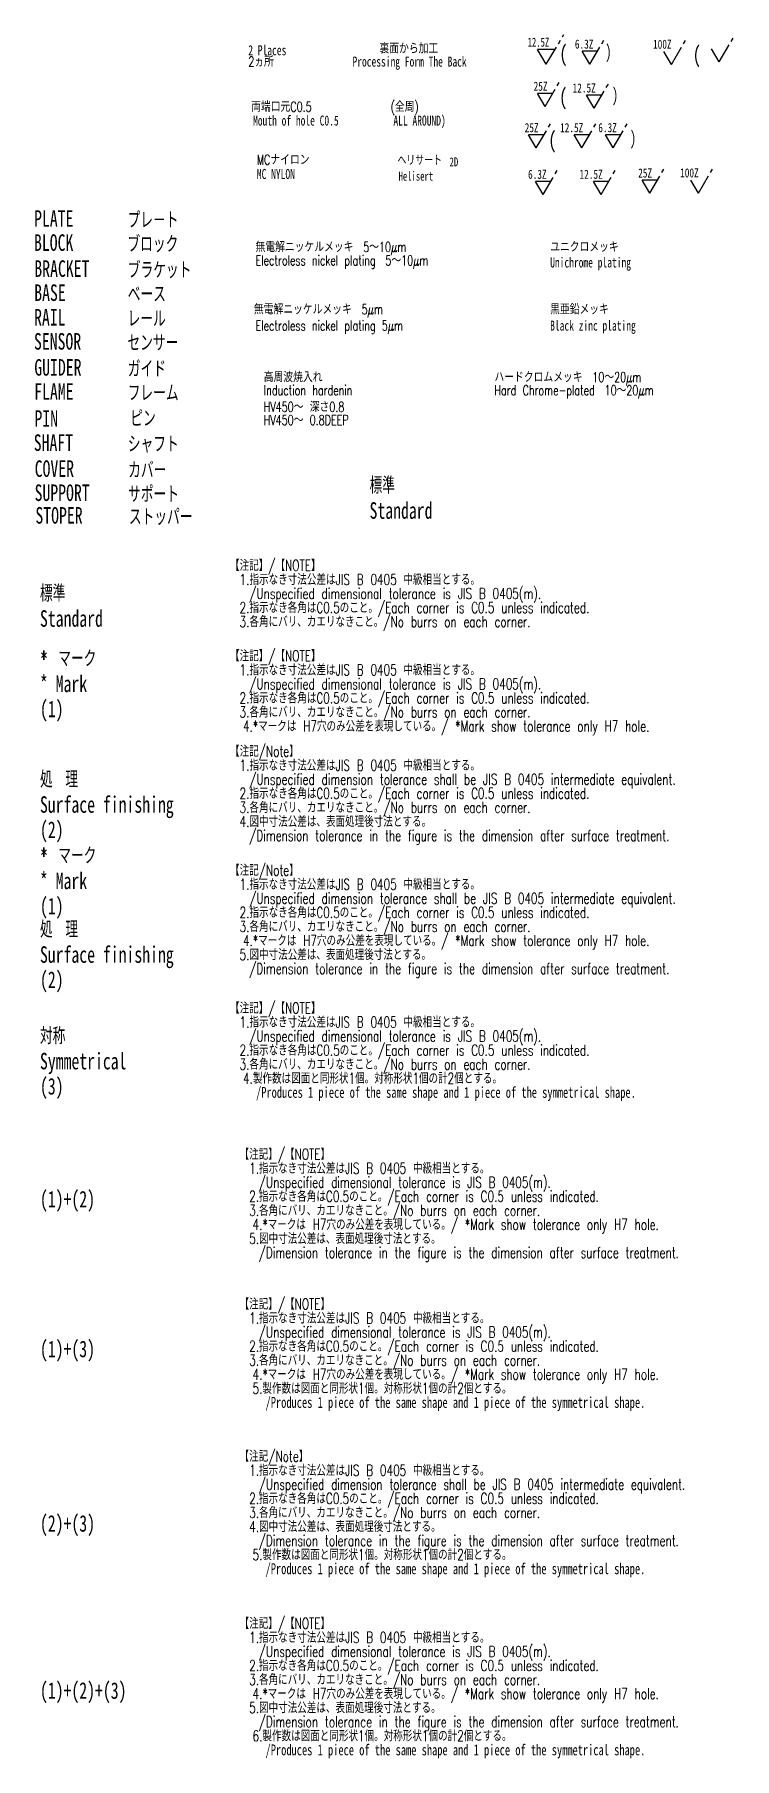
# Model space of a CAD drawing. Header units: millimetres. Extents: x 20 to 1214, y -28 to 533.
# Drawn here: x 621 to 845, y -19 to 533 of the extents above; entities that cross this region are included whole.
import ezdxf

# ---------------------------------------------------------------- set-up
doc = ezdxf.new("R2010")
doc.units = ezdxf.units.MM
doc.linetypes.add('CENTER', pattern=[10.16, 6.35, -1.27, 1.27, -1.27])
doc.layers.add('SLD-0', color=7, linetype='CENTER')
doc.styles.add('SLDTEXTSTYLE0', font='TXT', dxfattribs={"width": 0.7, "bigfont": 'bigfont'})
doc.styles.add('SLDTEXTSTYLE1', font='TXT', dxfattribs={"width": 0.7})
doc.styles.add('SLDTEXTSTYLE36', font='TXT', dxfattribs={"width": 0.75})

# ---------------------------------------------------------------- blocks, each defined once
blk = doc.blocks.new('SW_NOTE_0')
at = {"layer": 'SLD-0', "color": 0, "char_height": 3.2, "attachment_point": 1, "style": 'SLDTEXTSTYLE0'}
for s, insert in [('HV450～ 深さ0.8', (0, 4.13)), ('HV450～ 0.8DEEP', (0, -0.07))]:
    blk.add_mtext(s, dxfattribs=dict(at, insert=insert))
blk = doc.blocks.new('SW_NOTE_0_1')
at = {"layer": 'SLD-0', "color": 0, "char_height": 3.2, "attachment_point": 1, "style": 'SLDTEXTSTYLE0'}
for s, insert in [('高周波焼入れ', (0, 4.13)), ('Induction hardenin\u3000', (0, -0.07))]:
    blk.add_mtext(s, dxfattribs=dict(at, insert=insert))
blk = doc.blocks.new('SW_NOTE_0_2')
at = {"layer": 'SLD-0', "color": 0, "char_height": 3.5, "attachment_point": 1, "style": 'SLDTEXTSTYLE0'}
for s, insert in [('【注記/Note】', (0, 4.51)), ('\u30001.指示なき寸法公差はJIS B 0405 中級相当とする。', (0, 0.01)), ('\u3000\u3000/Unspecified dimension tolerance shall be JIS B 0405 intermediate equivalent.', (0, -4.49)), ('\u30002.指示なき各角はC0.5のこと。/Each corner is C0.5 unless indicated.', (0, -8.99)), ('\u30003.各角にバリ、カエリなきこと。/No burrs on each corner.', (0, -13.49)), ('\u30004.図中寸法公差は、表面処理後寸法とする。', (0, -17.99)), ('\u3000\u3000/Dimension tolerance in the figure is the dimension after surface treatment.', (0, -22.49))]:
    blk.add_mtext(s, dxfattribs=dict(at, insert=insert))
blk = doc.blocks.new('SW_NOTE_0_3')
at = {"layer": 'SLD-0', "color": 0, "char_height": 3.5, "attachment_point": 1, "style": 'SLDTEXTSTYLE0'}
for s, insert in [('【注記】/【NOTE】', (0, 4.51)), ('\u30001.指示なき寸法公差はJIS B 0405 中級相当とする。', (0, 0.01)), ('\u3000\u3000/Unspecified dimensional tolerance is JIS B 0405(m).', (0, -4.49)), ('\u30002.指示なき各角はC0.5のこと。/Each corner is C0.5 unless indicated.', (0, -8.99)), ('\u30003.各角にバリ、カエリなきこと。/No burrs on each corner.', (0, -13.49))]:
    blk.add_mtext(s, dxfattribs=dict(at, insert=insert))
blk = doc.blocks.new('SW_NOTE_0_4')
at = {"layer": 'SLD-0', "color": 0, "char_height": 3.2, "attachment_point": 2}
for s, insert, style in [('Processing Form The Back', (11.63, -0.07), 'SLDTEXTSTYLE1'), ('裏面から加工', (11.4, 4.13), 'SLDTEXTSTYLE0')]:
    blk.add_mtext(s, dxfattribs=dict(at, insert=insert, style=style))
blk = doc.blocks.new('SW_NOTE_0_5')
at = {"layer": 'SLD-0', "color": 0, "char_height": 2.91, "attachment_point": 1}
for s, insert, style in [('ヘリサート', (0, 3.75), 'SLDTEXTSTYLE0'), ('2D', (16.69, 3.32), 'SLDTEXTSTYLE1')]:
    blk.add_mtext(s, dxfattribs=dict(at, insert=insert, style=style))
blk = doc.blocks.new('SW_NOTE_0_12')
at = {"layer": 'SLD-0', "color": 0, "char_height": 3.5, "attachment_point": 1, "style": 'SLDTEXTSTYLE0'}
for s, insert in [('【注記】/【NOTE】', (0, 4.51)), ('\u30001.指示なき寸法公差はJIS B 0405 中級相当とする。', (0, 0.01)), ('\u3000\u3000/Unspecified dimensional tolerance is JIS B 0405(m).', (0, -4.49)), ('\u30002.指示なき各角はC0.5のこと。/Each corner is C0.5 unless indicated.', (0, -8.99)), ('\u30003.各角にバリ、カエリなきこと。/No burrs on each corner.', (0, -13.49)), ('4.*マークは H7穴のみ公差を表現している。/ *Mark show tolerance only H7 hole.', (4.16, -17.99))]:
    blk.add_mtext(s, dxfattribs=dict(at, insert=insert))
blk = doc.blocks.new('SW_NOTE_0_15')
at = {"layer": 'SLD-0', "color": 0, "char_height": 3.5, "attachment_point": 1}
for s, insert, style in [('【注記】/【NOTE】', (0, 4.51), 'SLDTEXTSTYLE0'), ('\u30001.指示なき寸法公差はJIS B 0405 中級相当とする。', (0, 0.01), 'SLDTEXTSTYLE0'), ('\u3000\u3000/Unspecified dimensional tolerance is JIS B 0405(m).', (0, -4.49), 'SLDTEXTSTYLE0'), ('\u30002.指示なき各角はC0.5のこと。/Each corner is C0.5 unless indicated.', (0, -8.99), 'SLDTEXTSTYLE0'), ('\u30003.各角にバリ、カエリなきこと。/No burrs on each corner.', (0, -13.49), 'SLDTEXTSTYLE0'), ('4.製作数は図面と同形状1個。対称形状1個の計2個とする。', (4.16, -17.99), 'SLDTEXTSTYLE0'), ('/Produces 1 piece of the same shape and 1 piece of the symmetrical shape.', (8.31, -22.49), 'SLDTEXTSTYLE1')]:
    blk.add_mtext(s, dxfattribs=dict(at, insert=insert, style=style))
blk = doc.blocks.new('SW_NOTE_0_18')
at = {"layer": 'SLD-0', "color": 0, "char_height": 3.5, "attachment_point": 1, "style": 'SLDTEXTSTYLE0'}
for s, insert in [('【注記】/【NOTE】', (0, 4.51)), ('\u30001.指示なき寸法公差はJIS B 0405 中級相当とする。', (0, 0.01)), ('\u3000\u3000/Unspecified dimensional tolerance is JIS B 0405(m).', (0, -4.49)), ('\u30002.指示なき各角はC0.5のこと。/Each corner is C0.5 unless indicated.', (0, -8.99)), ('\u30003.各角にバリ、カエリなきこと。/No burrs on each corner.', (0, -13.49)), ('4.*マークは H7穴のみ公差を表現している。/ *Mark show tolerance only H7 hole.', (4.16, -17.99)), ('\u30005.図中寸法公差は、表面処理後寸法とする。', (0, -22.49)), ('\u3000\u3000/Dimension tolerance in the figure is the dimension after surface treatment.', (0, -26.99))]:
    blk.add_mtext(s, dxfattribs=dict(at, insert=insert))
blk = doc.blocks.new('SW_NOTE_0_21')
at = {"layer": 'SLD-0', "color": 0, "char_height": 3.5, "attachment_point": 1}
for s, insert, style in [('【注記】/【NOTE】', (0, 4.51), 'SLDTEXTSTYLE0'), ('\u30001.指示なき寸法公差はJIS B 0405 中級相当とする。', (0, 0.01), 'SLDTEXTSTYLE0'), ('\u3000\u3000/Unspecified dimensional tolerance is JIS B 0405(m).', (0, -4.49), 'SLDTEXTSTYLE0'), ('\u30002.指示なき各角はC0.5のこと。/Each corner is C0.5 unless indicated.', (0, -8.99), 'SLDTEXTSTYLE0'), ('\u30003.各角にバリ、カエリなきこと。/No burrs on each corner.', (0, -13.49), 'SLDTEXTSTYLE0'), ('4.*マークは H7穴のみ公差を表現している。/ *Mark show tolerance only H7 hole.', (4.16, -17.99), 'SLDTEXTSTYLE0'), ('5.製作数は図面と同形状1個。対称形状1個の計2個とする。', (4.16, -22.49), 'SLDTEXTSTYLE0'), ('/Produces 1 piece of the same shape and 1 piece of the symmetrical shape.', (8.31, -26.99), 'SLDTEXTSTYLE1')]:
    blk.add_mtext(s, dxfattribs=dict(at, insert=insert, style=style))
blk = doc.blocks.new('SW_NOTE_0_24')
at = {"layer": 'SLD-0', "color": 0, "char_height": 3.5, "attachment_point": 1}
for s, insert, style in [('【注記/Note】', (0, 4.51), 'SLDTEXTSTYLE0'), ('\u30001.指示なき寸法公差はJIS B 0405 中級相当とする。', (0, 0.01), 'SLDTEXTSTYLE0'), ('\u3000\u3000/Unspecified dimension tolerance shall be JIS B 0405 intermediate equivalent.', (0, -4.49), 'SLDTEXTSTYLE0'), ('\u30002.指示なき各角はC0.5のこと。/Each corner is C0.5 unless indicated.', (0, -8.99), 'SLDTEXTSTYLE0'), ('\u30003.各角にバリ、カエリなきこと。/No burrs on each corner.', (0, -13.49), 'SLDTEXTSTYLE0'), ('\u30004.図中寸法公差は、表面処理後寸法とする。', (0, -17.99), 'SLDTEXTSTYLE0'), ('\u3000\u3000/Dimension tolerance in the figure is the dimension after surface treatment.', (0, -22.49), 'SLDTEXTSTYLE0'), ('5.製作数は図面と同形状1個。対称形状1個の計2個とする。', (4.16, -26.99), 'SLDTEXTSTYLE0'), ('/Produces 1 piece of the same shape and 1 piece of the symmetrical shape.', (8.31, -31.49), 'SLDTEXTSTYLE1')]:
    blk.add_mtext(s, dxfattribs=dict(at, insert=insert, style=style))
blk = doc.blocks.new('SW_NOTE_0_27')
at = {"layer": 'SLD-0', "color": 0, "char_height": 3.5, "attachment_point": 1}
for s, insert, style in [('【注記】/【NOTE】', (0, 4.51), 'SLDTEXTSTYLE0'), ('\u30001.指示なき寸法公差はJIS B 0405 中級相当とする。', (0, 0.01), 'SLDTEXTSTYLE0'), ('\u3000\u3000/Unspecified dimensional tolerance is JIS B 0405(m).', (0, -4.49), 'SLDTEXTSTYLE0'), ('\u30002.指示なき各角はC0.5のこと。/Each corner is C0.5 unless indicated.', (0, -8.99), 'SLDTEXTSTYLE0'), ('\u30003.各角にバリ、カエリなきこと。/No burrs on each corner.', (0, -13.49), 'SLDTEXTSTYLE0'), ('4.*マークは H7穴のみ公差を表現している。/ *Mark show tolerance only H7 hole.', (4.16, -17.99), 'SLDTEXTSTYLE0'), ('\u30005.図中寸法公差は、表面処理後寸法とする。', (0, -22.49), 'SLDTEXTSTYLE0'), ('\u3000\u3000/Dimension tolerance in the figure is the dimension after surface treatment.', (0, -26.99), 'SLDTEXTSTYLE0'), ('6.製作数は図面と同形状1個。対称形状1個の計2個とする。', (4.16, -31.49), 'SLDTEXTSTYLE0'), ('/Produces 1 piece of the same shape and 1 piece of the symmetrical shape.', (8.31, -35.99), 'SLDTEXTSTYLE1')]:
    blk.add_mtext(s, dxfattribs=dict(at, insert=insert, style=style))
blk = doc.blocks.new('SW_NOTE_0_28')
at = {"layer": 'SLD-0', "color": 0, "attachment_point": 1}
for s, insert, char_height, style in [('対称', (0, 6.82), 5.292, 'SLDTEXTSTYLE0'), ('Symmetrical', (0, -1.23), 5.2917, 'SLDTEXTSTYLE1'), ('(3)', (0, -9.29), 5.292, 'SLDTEXTSTYLE1')]:
    blk.add_mtext(s, dxfattribs=dict(at, insert=insert, char_height=char_height, style=style))
blk = doc.blocks.new('SW_NOTE_0_29')
at = {"layer": 'SLD-0', "color": 0, "char_height": 5.292, "attachment_point": 1}
for s, insert, style in [('標準', (0, 6.82), 'SLDTEXTSTYLE0'), ('Standard', (0, -1.23), 'SLDTEXTSTYLE1')]:
    blk.add_mtext(s, dxfattribs=dict(at, insert=insert, style=style))
blk = doc.blocks.new('SW_NOTE_0_30')
at = {"layer": 'SLD-0', "color": 0, "attachment_point": 1}
for s, insert, char_height, style in [('処\u3000理', (0, 6.82), 5.292, 'SLDTEXTSTYLE0'), ('Surface finishing', (0, -1.23), 5.2917, 'SLDTEXTSTYLE1'), ('(2)', (0, -9.29), 5.292, 'SLDTEXTSTYLE1')]:
    blk.add_mtext(s, dxfattribs=dict(at, insert=insert, char_height=char_height, style=style))
blk = doc.blocks.new('SW_NOTE_0_31')
at = {"layer": 'SLD-0', "color": 0, "char_height": 5.292, "attachment_point": 1}
for s, insert, style in [('* マーク', (0, 6.82), 'SLDTEXTSTYLE0'), ('* Mark', (0, -1.23), 'SLDTEXTSTYLE1'), ('(1)', (0, -9.29), 'SLDTEXTSTYLE1')]:
    blk.add_mtext(s, dxfattribs=dict(at, insert=insert, style=style))
blk = doc.blocks.new('SW_NOTE_0_32')
at = {"layer": 'SLD-0', "color": 0, "char_height": 5.292, "attachment_point": 1}
for s, insert, style in [('標準', (0, 6.82), 'SLDTEXTSTYLE0'), ('Standard', (0, -1.23), 'SLDTEXTSTYLE1')]:
    blk.add_mtext(s, dxfattribs=dict(at, insert=insert, style=style))
blk = doc.blocks.new('SW_NOTE_0_35')
at = {"layer": 'SLD-0', "color": 0, "char_height": 3.5, "attachment_point": 1, "style": 'SLDTEXTSTYLE0'}
for s, insert in [('【注記/Note】', (0, 4.51)), ('\u30001.指示なき寸法公差はJIS B 0405 中級相当とする。', (0, 0.01)), ('\u3000\u3000/Unspecified dimension tolerance shall be JIS B 0405 intermediate equivalent.', (0, -4.49)), ('\u30002.指示なき各角はC0.5のこと。/Each corner is C0.5 unless indicated.', (0, -8.99)), ('\u30003.各角にバリ、カエリなきこと。/No burrs on each corner.', (0, -13.49)), ('4.*マークは H7穴のみ公差を表現している。/ *Mark show tolerance only H7 hole.', (4.16, -17.99)), ('\u30005.図中寸法公差は、表面処理後寸法とする。', (0, -22.49)), ('\u3000\u3000/Dimension tolerance in the figure is the dimension after surface treatment.', (0, -26.99))]:
    blk.add_mtext(s, dxfattribs=dict(at, insert=insert))
blk = doc.blocks.new('SW_NOTE_0_36')
at = {"layer": 'SLD-0', "color": 0, "attachment_point": 1}
for s, insert, char_height, style in [('処\u3000理', (0, 6.82), 5.292, 'SLDTEXTSTYLE0'), ('Surface finishing', (0, -1.23), 5.2917, 'SLDTEXTSTYLE1'), ('(2)', (0, -9.29), 5.292, 'SLDTEXTSTYLE1')]:
    blk.add_mtext(s, dxfattribs=dict(at, insert=insert, char_height=char_height, style=style))
blk = doc.blocks.new('SW_NOTE_0_37')
at = {"layer": 'SLD-0', "color": 0, "char_height": 5.292, "attachment_point": 1}
for s, insert, style in [('* マーク', (0, 6.82), 'SLDTEXTSTYLE0'), ('* Mark', (0, -1.23), 'SLDTEXTSTYLE1'), ('(1)', (0, -9.29), 'SLDTEXTSTYLE1')]:
    blk.add_mtext(s, dxfattribs=dict(at, insert=insert, style=style))
blk = doc.blocks.new('SW_SFSYMBOL_0')
at = {"layer": 'SLD-0', "color": 0}
for p, q in [((3.71, -4.16), (1.26, 0)), ((6.16, 0), (1.26, 0)), ((3.71, -4.16), (8.62, 4.16))]:
    blk.add_line(p, q, dxfattribs=at)
at = {"layer": 'SLD-0', "color": 0, "insert": (0, 3.75), "char_height": 2.91, "attachment_point": 1, "style": 'SLDTEXTSTYLE36'}
blk.add_mtext('25Z', dxfattribs=at)
blk = doc.blocks.new('SW_SFSYMBOL_1')
at = {"layer": 'SLD-0', "color": 0}
for p, q in [((4.78, -4.16), (2.33, 0)), ((7.23, 0), (2.33, 0)), ((4.78, -4.16), (9.68, 4.16))]:
    blk.add_line(p, q, dxfattribs=at)
at = {"layer": 'SLD-0', "color": 0, "insert": (0, 3.75), "char_height": 2.91, "attachment_point": 1, "style": 'SLDTEXTSTYLE36'}
blk.add_mtext('6.3Z', dxfattribs=at)
blk = doc.blocks.new('SW_SFSYMBOL_3')
at = {"layer": 'SLD-0', "color": 0}
for q in [(3.41, 0), (10.77, 4.16)]:
    blk.add_line((5.86, -4.16), q, dxfattribs=at)
at = {"layer": 'SLD-0', "color": 0, "insert": (0, 3.75), "char_height": 2.91, "attachment_point": 1, "style": 'SLDTEXTSTYLE36'}
blk.add_mtext('100Z', dxfattribs=at)
blk = doc.blocks.new('SW_SFSYMBOL_4')
at = {"layer": 'SLD-0', "color": 0}
for p, q in [((6.93, -4.16), (4.48, 0)), ((9.38, 0), (4.48, 0)), ((6.93, -4.16), (11.84, 4.16))]:
    blk.add_line(p, q, dxfattribs=at)
at = {"layer": 'SLD-0', "color": 0, "insert": (0, 3.75), "char_height": 2.91, "attachment_point": 1, "style": 'SLDTEXTSTYLE36'}
blk.add_mtext('12.5Z', dxfattribs=at)
blk = doc.blocks.new('SW_SFSYMBOL_5')
at = {"layer": 'SLD-0', "color": 0}
for p, q in [((5.99, -4.76), (3.18, 0)), ((8.8, 0), (3.18, 0)), ((5.99, -4.76), (11.61, 4.76))]:
    blk.add_line(p, q, dxfattribs=at)
at = {"layer": 'SLD-0', "color": 0, "insert": (0, 3.75), "char_height": 2.91, "attachment_point": 1, "style": 'SLDTEXTSTYLE1'}
blk.add_mtext('12.5Z', dxfattribs=at)
blk = doc.blocks.new('SW_SFSYMBOL_6')
at = {"layer": 'SLD-0', "color": 0}
for p, q in [((4.78, -4.16), (2.33, 0)), ((7.23, 0), (2.33, 0)), ((4.78, -4.16), (9.68, 4.16))]:
    blk.add_line(p, q, dxfattribs=at)
at = {"layer": 'SLD-0', "color": 0, "insert": (0, 3.75), "char_height": 2.91, "attachment_point": 1, "style": 'SLDTEXTSTYLE36'}
blk.add_mtext('6.3Z', dxfattribs=at)
blk = doc.blocks.new('SW_SFSYMBOL_7')
at = {"layer": 'SLD-0', "color": 0}
for p, q in [((3.71, -4.16), (1.26, 0)), ((6.16, 0), (1.26, 0)), ((3.71, -4.16), (8.62, 4.16))]:
    blk.add_line(p, q, dxfattribs=at)
at = {"layer": 'SLD-0', "color": 0, "insert": (0, 3.75), "char_height": 2.91, "attachment_point": 1, "style": 'SLDTEXTSTYLE36'}
blk.add_mtext('25Z', dxfattribs=at)
blk = doc.blocks.new('SW_SFSYMBOL_8')
at = {"layer": 'SLD-0', "color": 0}
for p, q in [((4.78, -4.16), (2.33, 0)), ((7.23, 0), (2.33, 0)), ((4.78, -4.16), (9.68, 4.16))]:
    blk.add_line(p, q, dxfattribs=at)
at = {"layer": 'SLD-0', "color": 0, "insert": (0, 3.75), "char_height": 2.91, "attachment_point": 1, "style": 'SLDTEXTSTYLE36'}
blk.add_mtext('6.3Z', dxfattribs=at)
blk = doc.blocks.new('SW_SFSYMBOL_9')
at = {"layer": 'SLD-0', "color": 0}
for p, q in [((6.93, -4.16), (4.48, 0)), ((9.38, 0), (4.48, 0)), ((6.93, -4.16), (11.84, 4.16))]:
    blk.add_line(p, q, dxfattribs=at)
at = {"layer": 'SLD-0', "color": 0, "insert": (0, 3.75), "char_height": 2.91, "attachment_point": 1, "style": 'SLDTEXTSTYLE36'}
blk.add_mtext('12.5Z', dxfattribs=at)
blk = doc.blocks.new('SW_SFSYMBOL_10')
at = {"layer": 'SLD-0', "color": 0}
for p, q in [((6.93, -4.16), (4.48, 0)), ((9.38, 0), (4.48, 0)), ((6.93, -4.16), (11.84, 4.16))]:
    blk.add_line(p, q, dxfattribs=at)
at = {"layer": 'SLD-0', "color": 0, "insert": (0, 3.75), "char_height": 2.91, "attachment_point": 1, "style": 'SLDTEXTSTYLE36'}
blk.add_mtext('12.5Z', dxfattribs=at)
blk = doc.blocks.new('SW_SFSYMBOL_11')
at = {"layer": 'SLD-0', "color": 0}
for p, q in [((3.71, -4.16), (1.26, 0)), ((6.16, 0), (1.26, 0)), ((3.71, -4.16), (8.62, 4.16))]:
    blk.add_line(p, q, dxfattribs=at)
at = {"layer": 'SLD-0', "color": 0, "insert": (0, 3.75), "char_height": 2.91, "attachment_point": 1, "style": 'SLDTEXTSTYLE36'}
blk.add_mtext('25Z', dxfattribs=at)
blk = doc.blocks.new('SW_SFSYMBOL_12')
at = {"layer": 'SLD-0', "color": 0}
for q in [(3.41, 0), (10.77, 4.16)]:
    blk.add_line((5.86, -4.16), q, dxfattribs=at)
at = {"layer": 'SLD-0', "color": 0, "insert": (0, 3.75), "char_height": 2.91, "attachment_point": 1, "style": 'SLDTEXTSTYLE36'}
blk.add_mtext('100Z', dxfattribs=at)
blk = doc.blocks.new('SW_SFSYMBOL_13')
at = {"layer": 'SLD-0', "color": 0}
for q in [(4.91, 8.32), (-2.45, 4.16)]:
    blk.add_line((0, 0), q, dxfattribs=at)

msp = doc.modelspace()

# ---------------------------------------------------------------- block references
at = {"layer": 'SLD-0'}
for name, p in [('SW_NOTE_0_4', (729.533, 525.667)), ('SW_SFSYMBOL_5', (778.97, 527.907)), ('SW_SFSYMBOL_6', (794.118, 527.301)), ('SW_SFSYMBOL_12', (819.151, 527.259)), ('SW_SFSYMBOL_13', (840.348, 523.872)), ('SW_SFSYMBOL_11', (780.899, 513.809)), ('SW_SFSYMBOL_10', (793.384, 513.245)), ('SW_SFSYMBOL_7', (778.038, 500.544)), ('SW_SFSYMBOL_9', (789.375, 500.544)), ('SW_SFSYMBOL_8', (801.616, 500.544)), ('SW_NOTE_0_5', (737.286, 490.016)), ('SW_SFSYMBOL_1', (779.121, 485.622)), ('SW_SFSYMBOL_4', (795.607, 485.627)), ('SW_SFSYMBOL_0', (814.39, 486.032)), ('SW_SFSYMBOL_3', (827.835, 486.076)), ('SW_NOTE_0_1', (694.452, 420.442)), ('SW_NOTE_0', (694.452, 410.909)), ('SW_NOTE_0_32', (728.341, 384.149)), ('SW_NOTE_0_3', (683.663, 359.925)), ('SW_NOTE_0_29', (622.766, 349.564)), ('SW_NOTE_0_31', (622.766, 328.675)), ('SW_NOTE_0_12', (683.663, 330.98)), ('SW_NOTE_0_2', (683.663, 300.442)), ('SW_NOTE_0_30', (622.766, 290.007)), ('SW_NOTE_0_37', (622.766, 265.579)), ('SW_NOTE_0_35', (683.663, 262.33)), ('SW_NOTE_0_36', (622.766, 241.972)), ('SW_NOTE_0_15', (683.663, 218.221)), ('SW_NOTE_0_28', (622.766, 207.861)), ('SW_NOTE_0_18', (686.718, 171.423)), ('SW_NOTE_0_21', (686.718, 123.456)), ('SW_NOTE_0_24', (686.718, 74.706)), ('SW_NOTE_0_27', (686.718, 21.209))]:
    msp.add_blockref(name, p, dxfattribs=at)

# ---------------------------------------------------------------- texts
at = {"layer": 'SLD-0', "attachment_point": 1}
for s, insert, char_height, style in [('2 Places', (689.496, 529.229), 3.2, 'SLDTEXTSTYLE1'), ('2ヵ所', (689.496, 525.592), 3.2, 'SLDTEXTSTYLE0'), ('(', (789.184, 529.21), 5.292, 'SLDTEXTSTYLE1'), ('）', (804.047, 529.21), 5.292, 'SLDTEXTSTYLE0'), ('(', (831.903, 528.896), 5.292, 'SLDTEXTSTYLE1'), ('(', (789.111, 515.377), 5.292, 'SLDTEXTSTYLE1'), ('）', (806.193, 515.377), 5.292, 'SLDTEXTSTYLE0'), ('両端口元C0.5', (690.427, 511.125), 3.2, 'SLDTEXTSTYLE0'), ('(全周)', (735.119, 511.125), 3.2, 'SLDTEXTSTYLE0'), ('Mouth of hole C0.5', (691.03, 506.716), 3.2, 'SLDTEXTSTYLE1'), ('ALL AROUND)', (735.988, 506.716), 3.2, 'SLDTEXTSTYLE1'), ('(', (785.646, 501.553), 5.292, 'SLDTEXTSTYLE1'), ('）', (811.93, 501.553), 5.292, 'SLDTEXTSTYLE0'), ('MCナイロン', (692.247, 494.161), 3.2, 'SLDTEXTSTYLE0'), ('MC NYLON', (692.247, 489.608), 3.2, 'SLDTEXTSTYLE1'), ('Helisert', (737.631, 488.784), 2.9104, 'SLDTEXTSTYLE1'), ('PLATE', (620.89, 476.401), 5.2917, 'SLDTEXTSTYLE1'), ('プレ－ト', (650.834, 475.898), 5.2917, 'SLDTEXTSTYLE0'), ('BLOCK', (620.855, 468.687), 5.2917, 'SLDTEXTSTYLE1'), ('ブロック', (650.799, 468.183), 5.2917, 'SLDTEXTSTYLE0'), ('無電解ニッケルメッキ\u30005～10μm', (691.822, 466.251), 3.2, 'SLDTEXTSTYLE0'), ('ユニクロメッキ', (786.19, 466.251), 3.2, 'SLDTEXTSTYLE0'), ('BRACKET', (620.967, 460.365), 5.2917, 'SLDTEXTSTYLE1'), ('ブラケット', (650.911, 459.861), 5.2917, 'SLDTEXTSTYLE0'), ('Electroless nickel plating\u30005～10μm', (691.822, 461.946), 3.2, 'SLDTEXTSTYLE0'), ('Unichrome plating', (786.19, 461.284), 3.2, 'SLDTEXTSTYLE1'), ('BASE', (620.932, 452.65), 5.2917, 'SLDTEXTSTYLE1'), ('ベース', (650.876, 452.147), 5.2917, 'SLDTEXTSTYLE0'), ('RAIL', (620.886, 444.779), 5.2917, 'SLDTEXTSTYLE1'), ('レール', (650.83, 444.276), 5.2917, 'SLDTEXTSTYLE0'), ('無電解ニッケルメッキ\u30005μm', (691.304, 446.286), 3.2, 'SLDTEXTSTYLE0'), ('黒亜鉛メッキ', (786.19, 446.286), 3.2, 'SLDTEXTSTYLE0'), ('SENSOR', (620.85, 437.065), 5.2917, 'SLDTEXTSTYLE1'), ('センサー', (650.794, 436.561), 5.2917, 'SLDTEXTSTYLE0'), ('Electroless nickel plating 5μm', (691.822, 441.066), 3.2, 'SLDTEXTSTYLE0'), ('Black zinc plating', (786.19, 441.066), 3.2, 'SLDTEXTSTYLE1'), ('GUIDER', (620.962, 428.743), 5.2917, 'SLDTEXTSTYLE1'), ('ガイド', (650.906, 428.239), 5.2917, 'SLDTEXTSTYLE0'), ('FLAME', (620.927, 421.028), 5.2917, 'SLDTEXTSTYLE1'), ('フレーム', (650.871, 420.525), 5.2917, 'SLDTEXTSTYLE0'), ('ハードクロムメッキ\u300010～20μm', (768.354, 424.567), 3.2, 'SLDTEXTSTYLE0'), ('Hard Chrome-plated\u300010～20μm', (768.354, 420.367), 3.2, 'SLDTEXTSTYLE0'), ('PIN', (621.011, 412.357), 5.2917, 'SLDTEXTSTYLE1'), ('ピン', (651.706, 412.357), 5.2917, 'SLDTEXTSTYLE0'), ('SHAFT', (620.776, 404.642), 5.2917, 'SLDTEXTSTYLE1'), ('シャフト', (650.92, 404.139), 5.2917, 'SLDTEXTSTYLE0'), ('COVER', (621.087, 396.32), 5.2917, 'SLDTEXTSTYLE1'), ('カバー', (651.032, 395.817), 5.2917, 'SLDTEXTSTYLE0'), ('SUPPORT', (621.052, 388.606), 5.2917, 'SLDTEXTSTYLE1'), ('サポート', (650.996, 388.102), 5.2917, 'SLDTEXTSTYLE0'), ('STOPER', (621.313, 381.362), 5.2917, 'SLDTEXTSTYLE1'), ('ストッパー', (651.257, 380.859), 5.2917, 'SLDTEXTSTYLE0'), ('(1)+(2)', (622.766, 162.439), 5.2917, 'SLDTEXTSTYLE1'), ('(1)+(3)', (622.766, 114.472), 5.2917, 'SLDTEXTSTYLE1'), ('(2)+(3)', (622.766, 58.611), 5.2917, 'SLDTEXTSTYLE1'), ('(1)+(2)+(3)', (622.766, 5.115), 5.29167, 'SLDTEXTSTYLE1')]:
    msp.add_mtext(s, dxfattribs=dict(at, insert=insert, char_height=char_height, style=style))

doc.saveas('drawing.dxf')
